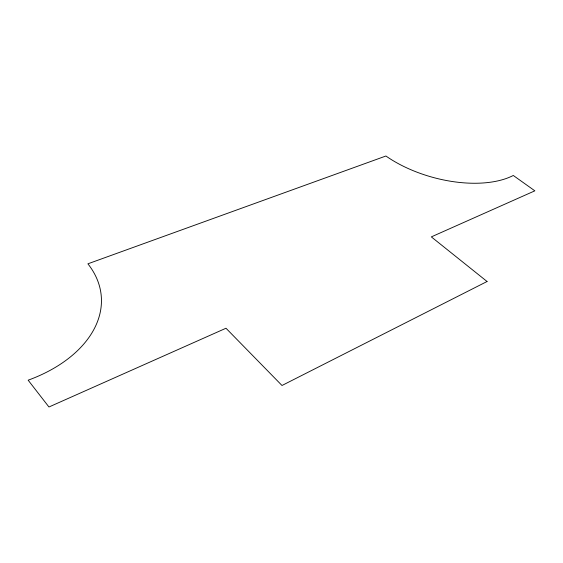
<?xml version="1.0" encoding="UTF-8"?>
<svg xmlns="http://www.w3.org/2000/svg" width="563" height="563" viewBox="0 0 563 563"><rect width="100%" height="100%" fill="white"/><g stroke="black" fill="none" stroke-linecap="round" stroke-linejoin="round"><path stroke-width="0.84" d="M487.065 281.5L281.993 385.493L225.988 328.236L48.953 406.993L28.15 380.187A131.587 84.661 -4.5 0 0 87.898 263.822L385.908 156.007A88.454 45.033 15.5 0 0 513.287 175.473L534.85 190.829L431.328 236.882L487.065 281.5"/></g></svg>
